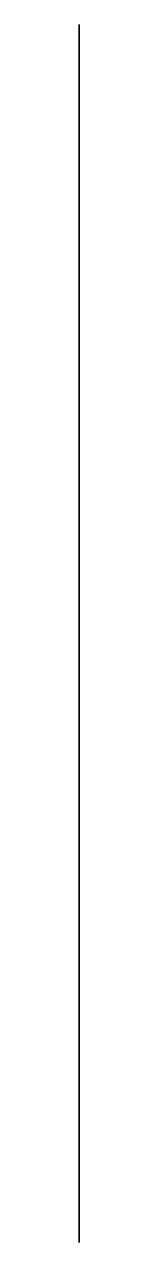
# Model space of a CAD drawing. Header units: millimetres. Extents: x 0 to 0, y -50 to 51.
import ezdxf

# ---------------------------------------------------------------- set-up
doc = ezdxf.new("R2010")
doc.units = ezdxf.units.MM
doc.header["$MEASUREMENT"] = 0
doc.layers.add('Camera FOV Plane v1_Sketch1', color=7, linetype='Continuous')

msp = doc.modelspace()

# ---------------------------------------------------------------- linework, layer by layer
at = {"layer": 'Camera FOV Plane v1_Sketch1'}
for p, q in [((0, 50.5, 50.5), (0, -50.5, 50.5)), ((0, 50.5, -50.5), (0, 50.5, 50.5)), ((0, 50.5, 50.5), (0, -50.5, -50.5)), ((0, -50.5, -50.5), (0, 50.5, -50.5)), ((0, -50.5, 50.5), (0, 50.5, -50.5)), ((0, -50.5, 50.5), (0, -50.5, -50.5))]:
    msp.add_line(p, q, dxfattribs=at)
msp.add_point((0, 0), dxfattribs=at)
msp.add_point((0, 0), dxfattribs=at)

doc.saveas('drawing.dxf')
